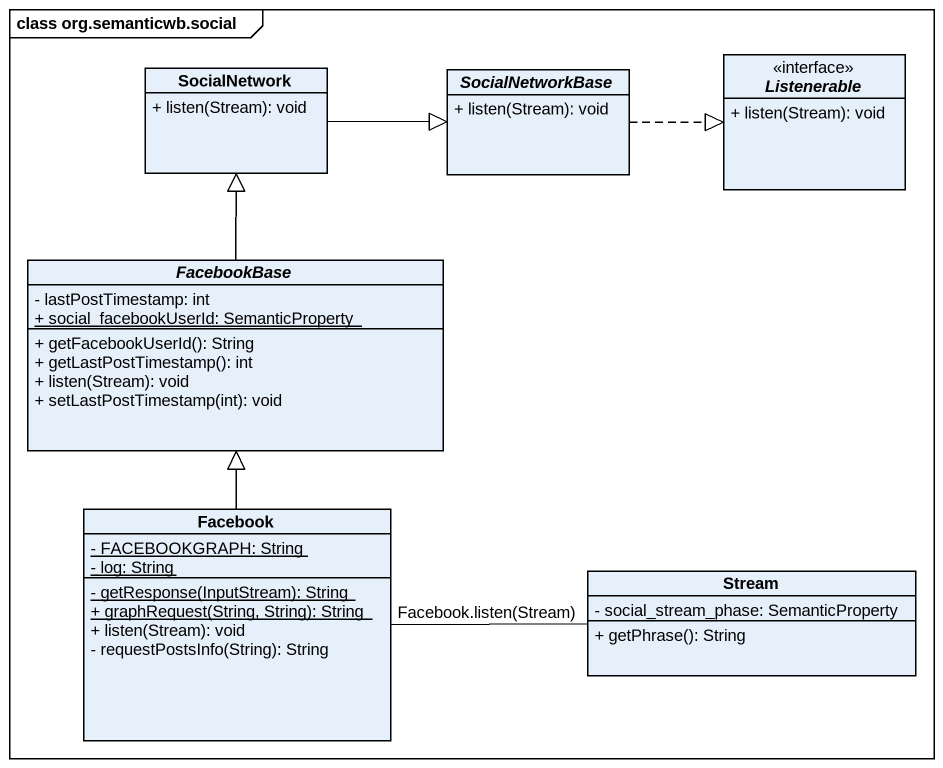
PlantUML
@startuml
mainframe class org.semanticwb.social
hide circle
hide empty members
skinparam classAttributeIconSize 0
class SocialNetwork {
  + listen(Stream): void
}
abstract class SocialNetworkBase {
  + listen(Stream): void
}
interface Listenerable <<interface>> {
  + listen(Stream): void
}
abstract class FacebookBase {
  - lastPostTimestamp: int
  {static} + social_facebookUserId: SemanticProperty
  + getFacebookUserId(): String
  + getLastPostTimestamp(): int
  + listen(Stream): void
  + setLastPostTimestamp(int): void
}
class Facebook {
  {static} - FACEBOOKGRAPH: String
  {static} - log: String
  {static} - getResponse(InputStream): String
  {static} + graphRequest(String, String): String
  + listen(Stream): void
  - requestPostsInfo(String): String
}
class Stream {
  - social_stream_phase: SemanticProperty
  + getPhrase(): String
}
SocialNetwork -right-|> SocialNetworkBase
SocialNetworkBase .right.|> Listenerable
FacebookBase -up-|> SocialNetwork
Facebook -up-|> FacebookBase
Facebook -right- Stream : Facebook.listen(Stream)
@enduml
